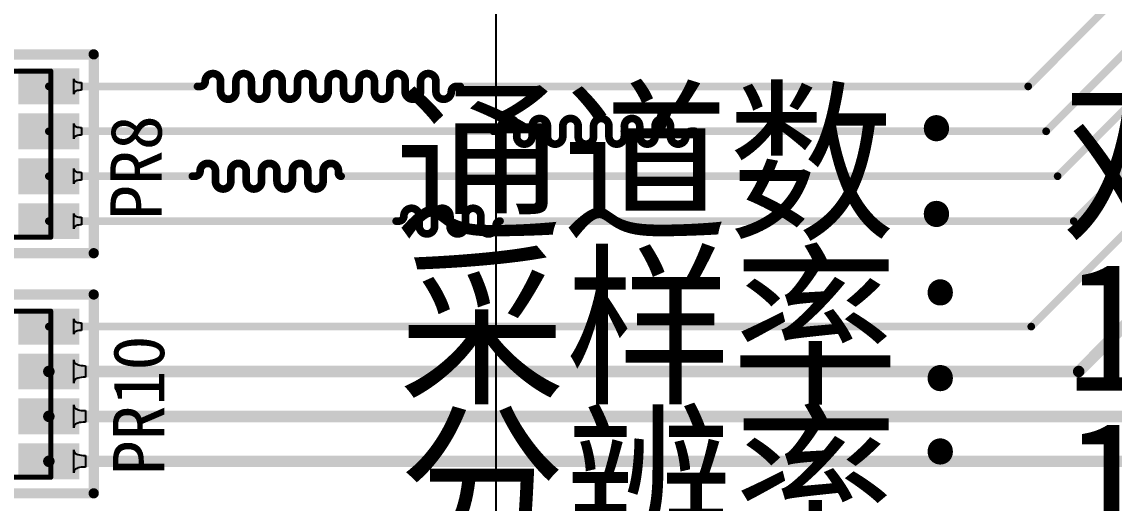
# Model space of a CAD drawing. Header units: millimetres. Extents: x 80 to 220, y 44 to 120.
# Drawn here: x 99.01 to 120.66, y 54.88 to 64.41 of the extents above; entities that cross this region are included whole.
import ezdxf

# ---------------------------------------------------------------- set-up
doc = ezdxf.new("R2010")
doc.units = ezdxf.units.MM
for name, color, linetype in [('BottomLayer', 5, 'Continuous'), ('Mechanical13', 56, 'Continuous'), ('TopLayer', 1, 'Continuous'), ('TopOverlay', 2, 'Continuous'), ('TopPaste', 8, 'Continuous'), ('TopSolder', 216, 'Continuous')]:
    doc.layers.add(name, color=color, linetype=linetype)

# ---------------------------------------------------------------- blocks, each defined once
blk = doc.blocks.new('PR4_0603_2')
at = {"layer": 'Mechanical13', "const_width": 0.1}
for points in [[(-1.638, -0.85), (-1.638, 0.85)], [(1.651, 0.85), (-1.638, 0.85)], [(1.651, -0.85), (1.651, 0.85)], [(1.651, -0.85), (-1.638, -0.85)]]:
    blk.add_lwpolyline(points, dxfattribs=at)
at = {"layer": 'Mechanical13', "const_width": 0.05}
for points in [[(-1.663, 0.85, 1), (-1.613, 0.85, 1)], [(-1.663, 0.85, 1), (-1.613, 0.85, 1)], [(1.626, 0.85, 1), (1.676, 0.85, 1)], [(1.626, 0.85, 1), (1.676, 0.85, 1)], [(-1.663, -0.85, 1), (-1.613, -0.85, 1)], [(-1.663, -0.85, 1), (-1.613, -0.85, 1)], [(1.626, -0.85, 1), (1.676, -0.85, 1)], [(1.626, -0.85, 1), (1.676, -0.85, 1)]]:
    blk.add_lwpolyline(points, format="xyb", close=True, dxfattribs=at)
at = {"layer": 'TopLayer'}
for points in [[(-1.079, 0.313), (-1.079, 1.313), (-1.587, 0.313), (-1.587, 1.313)], [(-0.191, 0.313), (-0.191, 1.313), (-0.699, 0.313), (-0.699, 1.313)], [(0.699, 0.313), (0.699, 1.313), (0.191, 0.313), (0.191, 1.313)], [(1.587, 0.313), (1.587, 1.313), (1.079, 0.313), (1.079, 1.313)], [(-1.079, -1.313), (-1.079, -0.313), (-1.587, -1.313), (-1.587, -0.313)], [(-0.191, -1.313), (-0.191, -0.313), (-0.699, -1.313), (-0.699, -0.313)], [(0.699, -1.313), (0.699, -0.313), (0.191, -1.313), (0.191, -0.313)], [(1.587, -1.313), (1.587, -0.313), (1.079, -1.313), (1.079, -0.313)]]:
    blk.add_solid(points, dxfattribs=at)
at = {"layer": 'TopOverlay', "const_width": 0.203}
for points in [[(-1.968, -1.702), (-1.968, 1.702)], [(1.968, 1.702), (-1.968, 1.702)], [(1.968, -1.702), (1.968, 1.702)], [(1.968, -1.702), (-1.968, -1.702)]]:
    blk.add_lwpolyline(points, dxfattribs=at)
at = {"layer": 'TopOverlay', "const_width": 0.102}
for points in [[(-2.019, 1.702, 1), (-1.918, 1.702, 1)], [(-2.019, 1.702, 1), (-1.918, 1.702, 1)], [(1.918, 1.702, 1), (2.019, 1.702, 1)], [(1.918, 1.702, 1), (2.019, 1.702, 1)], [(-2.019, -1.702, 1), (-1.918, -1.702, 1)], [(-2.019, -1.702, 1), (-1.918, -1.702, 1)], [(1.918, -1.702, 1), (2.019, -1.702, 1)], [(1.918, -1.702, 1), (2.019, -1.702, 1)]]:
    blk.add_lwpolyline(points, format="xyb", close=True, dxfattribs=at)
at = {"layer": 'TopPaste'}
for points in [[(-1.079, 0.313), (-1.079, 1.313), (-1.587, 0.313), (-1.587, 1.313)], [(-0.191, 0.313), (-0.191, 1.313), (-0.699, 0.313), (-0.699, 1.313)], [(0.699, 0.313), (0.699, 1.313), (0.191, 0.313), (0.191, 1.313)], [(1.587, 0.313), (1.587, 1.313), (1.079, 0.313), (1.079, 1.313)], [(-1.079, -1.313), (-1.079, -0.313), (-1.587, -1.313), (-1.587, -0.313)], [(-0.191, -1.313), (-0.191, -0.313), (-0.699, -1.313), (-0.699, -0.313)], [(0.699, -1.313), (0.699, -0.313), (0.191, -1.313), (0.191, -0.313)], [(1.587, -1.313), (1.587, -0.313), (1.079, -1.313), (1.079, -0.313)]]:
    blk.add_solid(points, dxfattribs=at)
at = {"layer": 'TopSolder'}
for points in [[(-0.978, 0.211), (-0.978, 1.414), (-1.689, 0.211), (-1.689, 1.414)], [(-0.089, 0.211), (-0.089, 1.414), (-0.8, 0.211), (-0.8, 1.414)], [(0.8, 0.211), (0.8, 1.414), (0.089, 0.211), (0.089, 1.414)], [(1.689, 0.211), (1.689, 1.414), (0.978, 0.211), (0.978, 1.414)], [(-0.978, -1.414), (-0.978, -0.211), (-1.689, -1.414), (-1.689, -0.211)], [(-0.089, -1.414), (-0.089, -0.211), (-0.8, -1.414), (-0.8, -0.211)], [(0.8, -1.414), (0.8, -0.211), (0.089, -1.414), (0.089, -0.211)], [(1.689, -1.414), (1.689, -0.211), (0.978, -1.414), (0.978, -0.211)]]:
    blk.add_solid(points, dxfattribs=at)
blk = doc.blocks.new('PR4_0603_4')
at = {"layer": 'Mechanical13', "const_width": 0.1}
for points in [[(-1.638, -0.85), (-1.638, 0.85)], [(1.651, 0.85), (-1.638, 0.85)], [(1.651, -0.85), (1.651, 0.85)], [(1.651, -0.85), (-1.638, -0.85)]]:
    blk.add_lwpolyline(points, dxfattribs=at)
at = {"layer": 'Mechanical13', "const_width": 0.05}
for points in [[(-1.663, 0.85, 1), (-1.613, 0.85, 1)], [(-1.663, 0.85, 1), (-1.613, 0.85, 1)], [(1.626, 0.85, 1), (1.676, 0.85, 1)], [(1.626, 0.85, 1), (1.676, 0.85, 1)], [(-1.663, -0.85, 1), (-1.613, -0.85, 1)], [(-1.663, -0.85, 1), (-1.613, -0.85, 1)], [(1.626, -0.85, 1), (1.676, -0.85, 1)], [(1.626, -0.85, 1), (1.676, -0.85, 1)]]:
    blk.add_lwpolyline(points, format="xyb", close=True, dxfattribs=at)
at = {"layer": 'TopLayer'}
for points in [[(-1.079, 0.313), (-1.079, 1.313), (-1.587, 0.313), (-1.587, 1.313)], [(-0.191, 0.313), (-0.191, 1.313), (-0.699, 0.313), (-0.699, 1.313)], [(0.699, 0.313), (0.699, 1.313), (0.191, 0.313), (0.191, 1.313)], [(1.587, 0.313), (1.587, 1.313), (1.079, 0.313), (1.079, 1.313)], [(-1.079, -1.313), (-1.079, -0.313), (-1.587, -1.313), (-1.587, -0.313)], [(-0.191, -1.313), (-0.191, -0.313), (-0.699, -1.313), (-0.699, -0.313)], [(0.699, -1.313), (0.699, -0.313), (0.191, -1.313), (0.191, -0.313)], [(1.587, -1.313), (1.587, -0.313), (1.079, -1.313), (1.079, -0.313)]]:
    blk.add_solid(points, dxfattribs=at)
at = {"layer": 'TopOverlay', "const_width": 0.203}
for points in [[(-1.968, -1.702), (-1.968, 1.702)], [(1.968, 1.702), (-1.968, 1.702)], [(1.968, -1.702), (1.968, 1.702)], [(1.968, -1.702), (-1.968, -1.702)]]:
    blk.add_lwpolyline(points, dxfattribs=at)
at = {"layer": 'TopOverlay', "const_width": 0.102}
for points in [[(-2.019, 1.702, 1), (-1.918, 1.702, 1)], [(-2.019, 1.702, 1), (-1.918, 1.702, 1)], [(1.918, 1.702, 1), (2.019, 1.702, 1)], [(1.918, 1.702, 1), (2.019, 1.702, 1)], [(-2.019, -1.702, 1), (-1.918, -1.702, 1)], [(-2.019, -1.702, 1), (-1.918, -1.702, 1)], [(1.918, -1.702, 1), (2.019, -1.702, 1)], [(1.918, -1.702, 1), (2.019, -1.702, 1)]]:
    blk.add_lwpolyline(points, format="xyb", close=True, dxfattribs=at)
at = {"layer": 'TopPaste'}
for points in [[(-1.079, 0.313), (-1.079, 1.313), (-1.587, 0.313), (-1.587, 1.313)], [(-0.191, 0.313), (-0.191, 1.313), (-0.699, 0.313), (-0.699, 1.313)], [(0.699, 0.313), (0.699, 1.313), (0.191, 0.313), (0.191, 1.313)], [(1.587, 0.313), (1.587, 1.313), (1.079, 0.313), (1.079, 1.313)], [(-1.079, -1.313), (-1.079, -0.313), (-1.587, -1.313), (-1.587, -0.313)], [(-0.191, -1.313), (-0.191, -0.313), (-0.699, -1.313), (-0.699, -0.313)], [(0.699, -1.313), (0.699, -0.313), (0.191, -1.313), (0.191, -0.313)], [(1.587, -1.313), (1.587, -0.313), (1.079, -1.313), (1.079, -0.313)]]:
    blk.add_solid(points, dxfattribs=at)
at = {"layer": 'TopSolder'}
for points in [[(-0.978, 0.211), (-0.978, 1.414), (-1.689, 0.211), (-1.689, 1.414)], [(-0.089, 0.211), (-0.089, 1.414), (-0.8, 0.211), (-0.8, 1.414)], [(0.8, 0.211), (0.8, 1.414), (0.089, 0.211), (0.089, 1.414)], [(1.689, 0.211), (1.689, 1.414), (0.978, 0.211), (0.978, 1.414)], [(-0.978, -1.414), (-0.978, -0.211), (-1.689, -1.414), (-1.689, -0.211)], [(-0.089, -1.414), (-0.089, -0.211), (-0.8, -1.414), (-0.8, -0.211)], [(0.8, -1.414), (0.8, -0.211), (0.089, -1.414), (0.089, -0.211)], [(1.689, -1.414), (1.689, -0.211), (0.978, -1.414), (0.978, -0.211)]]:
    blk.add_solid(points, dxfattribs=at)

msp = doc.modelspace()

# ---------------------------------------------------------------- linework, layer by layer
at = {"layer": 'BottomLayer'}
msp.add_line((108.41, 53.474), (108.41, 101.581), dxfattribs=at)
at = {"layer": 'TopLayer'}
for p, q in [((100.039, 62.976), (100.039, 63.28)), ((100.039, 63.28), (100.04, 63.266)), ((100.04, 63.266), (100.045, 63.253)), ((100.045, 63.253), (100.053, 63.241)), ((100.053, 63.241), (100.064, 63.232)), ((100.064, 63.232), (100.078, 63.223)), ((100.078, 63.223), (100.095, 63.216)), ((100.095, 63.216), (100.115, 63.211)), ((100.115, 63.211), (100.138, 63.207)), ((100.045, 63.003), (100.04, 62.99)), ((100.053, 63.014), (100.045, 63.003)), ((100.064, 63.024), (100.053, 63.014)), ((100.078, 63.033), (100.064, 63.024)), ((100.095, 63.04), (100.078, 63.033)), ((100.115, 63.045), (100.095, 63.04)), ((100.138, 63.049), (100.115, 63.045)), ((100.138, 63.207), (100.165, 63.205)), ((100.165, 63.051), (100.138, 63.049)), ((100.165, 63.205), (100.194, 63.204)), ((100.194, 63.052), (100.165, 63.051)), ((100.194, 63.204), (100.194, 63.052)), ((100.04, 62.99), (100.039, 62.976)), ((100.039, 62.087), (100.039, 62.391)), ((100.039, 62.391), (100.04, 62.377)), ((100.04, 62.377), (100.045, 62.364)), ((100.045, 62.364), (100.053, 62.352)), ((100.053, 62.352), (100.064, 62.343)), ((100.064, 62.135), (100.053, 62.125)), ((100.064, 62.343), (100.078, 62.334)), ((100.078, 62.144), (100.064, 62.135)), ((100.078, 62.334), (100.095, 62.327)), ((100.095, 62.151), (100.078, 62.144)), ((100.095, 62.327), (100.115, 62.322)), ((100.115, 62.156), (100.095, 62.151)), ((100.115, 62.322), (100.138, 62.318)), ((100.138, 62.16), (100.115, 62.156)), ((100.138, 62.318), (100.165, 62.316)), ((100.165, 62.162), (100.138, 62.16)), ((100.165, 62.316), (100.194, 62.315)), ((100.194, 62.163), (100.165, 62.162)), ((100.194, 62.315), (100.194, 62.163)), ((100.04, 62.101), (100.039, 62.087)), ((100.045, 62.114), (100.04, 62.101)), ((100.053, 62.125), (100.045, 62.114)), ((100.039, 61.198), (100.039, 61.502)), ((100.039, 61.502), (100.04, 61.488)), ((100.04, 61.488), (100.045, 61.475)), ((100.045, 61.475), (100.053, 61.463)), ((100.053, 61.463), (100.064, 61.454)), ((100.064, 61.454), (100.078, 61.445)), ((100.078, 61.445), (100.095, 61.438)), ((100.095, 61.262), (100.078, 61.255)), ((100.095, 61.438), (100.115, 61.433)), ((100.115, 61.267), (100.095, 61.262)), ((100.115, 61.433), (100.138, 61.429)), ((100.138, 61.271), (100.115, 61.267)), ((100.138, 61.429), (100.165, 61.427)), ((100.165, 61.273), (100.138, 61.271)), ((100.165, 61.427), (100.194, 61.426)), ((100.194, 61.274), (100.165, 61.273)), ((100.194, 61.426), (100.194, 61.274)), ((100.04, 61.212), (100.039, 61.198)), ((100.045, 61.225), (100.04, 61.212)), ((100.053, 61.236), (100.045, 61.225)), ((100.064, 61.246), (100.053, 61.236)), ((100.078, 61.255), (100.064, 61.246)), ((100.039, 60.309), (100.039, 60.613)), ((100.039, 60.613), (100.04, 60.599)), ((100.04, 60.599), (100.045, 60.586)), ((100.045, 60.586), (100.053, 60.574)), ((100.053, 60.574), (100.064, 60.565)), ((100.064, 60.565), (100.078, 60.556)), ((100.078, 60.556), (100.095, 60.549)), ((100.095, 60.549), (100.115, 60.544)), ((100.115, 60.544), (100.138, 60.54)), ((100.138, 60.54), (100.165, 60.538)), ((100.165, 60.538), (100.194, 60.537)), ((100.194, 60.537), (100.194, 60.385)), ((100.04, 60.323), (100.039, 60.309)), ((100.045, 60.336), (100.04, 60.323)), ((100.053, 60.347), (100.045, 60.336)), ((100.064, 60.357), (100.053, 60.347)), ((100.078, 60.366), (100.064, 60.357)), ((100.095, 60.373), (100.078, 60.366)), ((100.115, 60.378), (100.095, 60.373)), ((100.138, 60.382), (100.115, 60.378)), ((100.165, 60.384), (100.138, 60.382)), ((100.194, 60.385), (100.165, 60.384)), ((100.039, 58.22), (100.039, 58.525)), ((100.039, 58.525), (100.04, 58.51)), ((100.04, 58.51), (100.045, 58.497)), ((100.045, 58.497), (100.053, 58.486)), ((100.053, 58.486), (100.064, 58.476)), ((100.064, 58.476), (100.078, 58.468)), ((100.078, 58.468), (100.095, 58.461)), ((100.095, 58.461), (100.115, 58.456)), ((100.115, 58.456), (100.138, 58.452)), ((100.138, 58.452), (100.165, 58.449)), ((100.165, 58.449), (100.194, 58.449)), ((100.194, 58.449), (100.194, 58.296)), ((100.04, 58.235), (100.039, 58.22)), ((100.045, 58.248), (100.04, 58.235)), ((100.053, 58.259), (100.045, 58.248)), ((100.064, 58.269), (100.053, 58.259)), ((100.078, 58.277), (100.064, 58.269)), ((100.095, 58.284), (100.078, 58.277)), ((100.115, 58.289), (100.095, 58.284)), ((100.138, 58.293), (100.115, 58.289)), ((100.165, 58.296), (100.138, 58.293)), ((100.194, 58.296), (100.165, 58.296)), ((100.039, 57.255), (100.039, 57.712)), ((100.039, 57.712), (100.041, 57.69)), ((100.041, 57.69), (100.048, 57.671)), ((100.048, 57.671), (100.06, 57.654)), ((100.06, 57.654), (100.076, 57.639)), ((100.076, 57.639), (100.097, 57.626)), ((100.097, 57.626), (100.122, 57.616)), ((100.122, 57.616), (100.152, 57.608)), ((100.152, 57.608), (100.187, 57.602)), ((100.187, 57.602), (100.227, 57.599)), ((100.227, 57.599), (100.271, 57.598)), ((100.271, 57.598), (100.271, 57.369)), ((100.187, 57.365), (100.152, 57.359)), ((100.227, 57.368), (100.187, 57.365)), ((100.271, 57.369), (100.227, 57.368)), ((100.041, 57.277), (100.039, 57.255)), ((100.048, 57.296), (100.041, 57.277)), ((100.06, 57.313), (100.048, 57.296)), ((100.076, 57.328), (100.06, 57.313)), ((100.097, 57.341), (100.076, 57.328)), ((100.122, 57.351), (100.097, 57.341)), ((100.152, 57.359), (100.122, 57.351)), ((100.039, 56.366), (100.039, 56.823)), ((100.039, 56.823), (100.041, 56.801)), ((100.041, 56.801), (100.048, 56.782)), ((100.048, 56.782), (100.06, 56.765)), ((100.06, 56.765), (100.076, 56.75)), ((100.076, 56.75), (100.097, 56.737)), ((100.097, 56.737), (100.122, 56.727)), ((100.122, 56.727), (100.152, 56.719)), ((100.152, 56.719), (100.187, 56.713)), ((100.187, 56.713), (100.227, 56.71)), ((100.227, 56.71), (100.271, 56.709)), ((100.271, 56.709), (100.271, 56.48)), ((100.041, 56.388), (100.039, 56.366)), ((100.048, 56.407), (100.041, 56.388)), ((100.06, 56.424), (100.048, 56.407)), ((100.076, 56.439), (100.06, 56.424)), ((100.097, 56.452), (100.076, 56.439)), ((100.122, 56.462), (100.097, 56.452)), ((100.152, 56.47), (100.122, 56.462)), ((100.187, 56.476), (100.152, 56.47)), ((100.227, 56.479), (100.187, 56.476)), ((100.271, 56.48), (100.227, 56.479)), ((100.039, 55.477), (100.039, 55.934)), ((100.039, 55.934), (100.041, 55.912)), ((100.041, 55.912), (100.048, 55.893)), ((100.048, 55.893), (100.06, 55.876)), ((100.06, 55.876), (100.076, 55.861)), ((100.076, 55.861), (100.097, 55.848)), ((100.097, 55.848), (100.122, 55.838)), ((100.122, 55.838), (100.152, 55.83)), ((100.152, 55.83), (100.187, 55.824)), ((100.187, 55.824), (100.227, 55.821)), ((100.227, 55.821), (100.271, 55.82)), ((100.271, 55.82), (100.271, 55.591)), ((100.041, 55.499), (100.039, 55.477)), ((100.048, 55.518), (100.041, 55.499)), ((100.06, 55.535), (100.048, 55.518)), ((100.076, 55.55), (100.06, 55.535)), ((100.097, 55.563), (100.076, 55.55)), ((100.122, 55.573), (100.097, 55.563)), ((100.152, 55.581), (100.122, 55.573)), ((100.187, 55.587), (100.152, 55.581)), ((100.227, 55.59), (100.187, 55.587)), ((100.271, 55.591), (100.227, 55.59))]:
    msp.add_line(p, q, dxfattribs=at)
for points, const_width in [([(118.953, 63.128), (121.444, 65.619)], 0.152), ([(119.309, 62.239), (121.944, 64.874)], 0.152), ([(119.537, 61.35), (122.444, 64.256)], 0.152), ([(119.855, 60.461), (122.944, 63.55)], 0.152), ([(102.949, 63.128), (102.949, 63.23)], 0.152), ([(103.253, 63.128), (103.253, 63.23)], 0.152), ([(103.558, 63.128), (103.558, 63.23)], 0.152), ([(103.863, 63.128), (103.863, 63.23)], 0.152), ([(104.168, 63.128), (104.168, 63.23)], 0.152), ([(104.473, 63.128), (104.473, 63.23)], 0.152), ([(104.777, 63.128), (104.777, 63.23)], 0.152), ([(105.082, 63.128), (105.082, 63.23)], 0.152), ([(105.387, 63.128), (105.387, 63.23)], 0.152), ([(105.692, 63.128), (105.692, 63.23)], 0.152), ([(105.997, 63.128), (105.997, 63.23)], 0.152), ([(106.301, 63.128), (106.301, 63.23)], 0.152), ([(106.606, 63.128), (106.606, 63.23)], 0.152), ([(106.911, 63.128), (106.911, 63.23)], 0.152), ([(107.216, 63.128), (107.216, 63.23)], 0.152), ([(99.545, 63.128), (102.491, 63.128)], 0.152), ([(102.491, 63.128), (102.542, 63.128)], 0.152), ([(102.949, 63.026), (102.949, 63.128)], 0.152), ([(103.253, 63.026), (103.253, 63.128)], 0.152), ([(103.558, 63.026), (103.558, 63.128)], 0.152), ([(103.863, 63.026), (103.863, 63.128)], 0.152), ([(104.168, 63.026), (104.168, 63.128)], 0.152), ([(104.473, 63.026), (104.473, 63.128)], 0.152), ([(104.777, 63.026), (104.777, 63.128)], 0.152), ([(105.082, 63.026), (105.082, 63.128)], 0.152), ([(105.387, 63.026), (105.387, 63.128)], 0.152), ([(105.692, 63.026), (105.692, 63.128)], 0.152), ([(105.997, 63.026), (105.997, 63.128)], 0.152), ([(106.301, 63.026), (106.301, 63.128)], 0.152), ([(106.606, 63.026), (106.606, 63.128)], 0.152), ([(106.911, 63.026), (106.911, 63.128)], 0.152), ([(107.216, 63.026), (107.216, 63.128)], 0.152), ([(107.622, 63.128), (107.698, 63.128)], 0.152), ([(107.698, 63.128), (118.953, 63.128)], 0.152), ([(119.014, 58.372), (123.444, 62.802)], 0.152), ([(108.816, 62.239), (108.816, 62.341)], 0.152), ([(109.121, 62.239), (109.121, 62.341)], 0.152), ([(109.426, 62.239), (109.426, 62.341)], 0.152), ([(109.73, 62.239), (109.73, 62.341)], 0.152), ([(110.035, 62.239), (110.035, 62.341)], 0.152), ([(110.34, 62.239), (110.34, 62.341)], 0.152), ([(110.645, 62.239), (110.645, 62.341)], 0.152), ([(110.95, 62.239), (110.95, 62.341)], 0.152), ([(111.254, 62.239), (111.254, 62.341)], 0.152), ([(111.559, 62.239), (111.559, 62.341)], 0.152), ([(111.864, 62.239), (111.864, 62.341)], 0.152), ([(99.545, 62.239), (108.359, 62.239)], 0.152), ([(108.359, 62.239), (108.41, 62.239)], 0.152), ([(108.816, 62.137), (108.816, 62.239)], 0.152), ([(109.121, 62.137), (109.121, 62.239)], 0.152), ([(109.426, 62.137), (109.426, 62.239)], 0.152), ([(109.73, 62.137), (109.73, 62.239)], 0.152), ([(110.035, 62.137), (110.035, 62.239)], 0.152), ([(110.34, 62.137), (110.34, 62.239)], 0.152), ([(110.645, 62.137), (110.645, 62.239)], 0.152), ([(110.95, 62.137), (110.95, 62.239)], 0.152), ([(111.254, 62.137), (111.254, 62.239)], 0.152), ([(111.559, 62.137), (111.559, 62.239)], 0.152), ([(111.864, 62.137), (111.864, 62.239)], 0.152), ([(112.27, 62.239), (112.347, 62.239)], 0.152), ([(112.347, 62.239), (119.309, 62.239)], 0.152), ([(102.847, 61.35), (102.847, 61.452)], 0.152), ([(103.152, 61.35), (103.152, 61.452)], 0.152), ([(103.457, 61.35), (103.457, 61.452)], 0.152), ([(103.761, 61.35), (103.761, 61.452)], 0.152), ([(104.066, 61.35), (104.066, 61.452)], 0.152), ([(104.371, 61.35), (104.371, 61.452)], 0.152), ([(104.676, 61.35), (104.676, 61.452)], 0.152), ([(104.981, 61.35), (104.981, 61.452)], 0.152), ([(105.285, 61.401), (105.285, 61.452)], 0.152), ([(99.545, 61.35), (102.39, 61.35)], 0.152), ([(102.39, 61.35), (102.441, 61.35)], 0.152), ([(102.847, 61.248), (102.847, 61.35)], 0.152), ([(103.152, 61.248), (103.152, 61.35)], 0.152), ([(103.457, 61.248), (103.457, 61.35)], 0.152), ([(103.761, 61.248), (103.761, 61.35)], 0.152), ([(104.066, 61.248), (104.066, 61.35)], 0.152), ([(104.371, 61.248), (104.371, 61.35)], 0.152), ([(104.676, 61.248), (104.676, 61.35)], 0.152), ([(104.981, 61.248), (104.981, 61.35)], 0.152), ([(105.336, 61.35), (119.537, 61.35)], 0.152), ([(119.954, 57.483), (123.55, 61.079)], 0.229), ([(106.886, 60.461), (106.886, 60.563)], 0.152), ([(107.19, 60.461), (107.19, 60.563)], 0.152), ([(107.495, 60.461), (107.495, 60.563)], 0.152), ([(107.8, 60.461), (107.8, 60.563)], 0.152), ([(108.105, 60.461), (108.105, 60.563)], 0.152), ([(99.545, 60.461), (106.428, 60.461)], 0.152), ([(106.428, 60.461), (106.479, 60.461)], 0.152), ([(106.886, 60.359), (106.886, 60.461)], 0.152), ([(107.19, 60.359), (107.19, 60.461)], 0.152), ([(107.495, 60.359), (107.495, 60.461)], 0.152), ([(107.8, 60.359), (107.8, 60.461)], 0.152), ([(108.105, 60.359), (108.105, 60.461)], 0.152), ([(108.41, 60.359), (108.41, 60.385)], 0.152), ([(108.486, 60.461), (119.855, 60.461)], 0.152), ([(99.545, 58.372), (119.014, 58.372)], 0.152), ([(99.545, 57.483), (119.954, 57.483)], 0.229), ([(99.545, 56.594), (121.122, 56.594)], 0.229), ([(99.545, 55.705), (122.468, 55.705)], 0.229)]:
    msp.add_lwpolyline(points, dxfattribs=dict(at, const_width=const_width))
at = {"layer": 'TopLayer', "const_width": 0.152}
for points in [[(102.644, 63.23, -0.414214), (102.796, 63.382)], [(102.796, 63.382, -0.414214), (102.949, 63.23)], [(103.253, 63.23, -0.414214), (103.406, 63.382)], [(103.406, 63.382, -0.414214), (103.558, 63.23)], [(103.863, 63.23, -0.414214), (104.015, 63.382)], [(104.015, 63.382, -0.414214), (104.168, 63.23)], [(104.473, 63.23, -0.414214), (104.625, 63.382)], [(104.625, 63.382, -0.414214), (104.777, 63.23)], [(105.082, 63.23, -0.414214), (105.235, 63.382)], [(105.235, 63.382, -0.414214), (105.387, 63.23)], [(105.692, 63.23, -0.414214), (105.844, 63.382)], [(105.844, 63.382, -0.414214), (105.997, 63.23)], [(106.301, 63.23, -0.414214), (106.454, 63.382)], [(106.454, 63.382, -0.414214), (106.606, 63.23)], [(106.911, 63.23, -0.414214), (107.063, 63.382)], [(107.063, 63.382, -0.414214), (107.216, 63.23)], [(102.644, 63.23, -0.414214), (102.542, 63.128)], [(103.101, 62.874, -0.414214), (102.949, 63.026)], [(103.253, 63.026, -0.414214), (103.101, 62.874)], [(103.711, 62.874, -0.414214), (103.558, 63.026)], [(103.863, 63.026, -0.414214), (103.711, 62.874)], [(104.32, 62.874, -0.414214), (104.168, 63.026)], [(104.473, 63.026, -0.414214), (104.32, 62.874)], [(104.93, 62.874, -0.414214), (104.777, 63.026)], [(105.082, 63.026, -0.414214), (104.93, 62.874)], [(105.539, 62.874, -0.414214), (105.387, 63.026)], [(105.692, 63.026, -0.414214), (105.539, 62.874)], [(106.149, 62.874, -0.414214), (105.997, 63.026)], [(106.301, 63.026, -0.414214), (106.149, 62.874)], [(106.759, 62.874, -0.414214), (106.606, 63.026)], [(106.911, 63.026, -0.414214), (106.759, 62.874)], [(107.368, 62.874, -0.414214), (107.216, 63.026)], [(107.521, 63.026, -0.414214), (107.368, 62.874)], [(107.521, 63.026, -0.414214), (107.622, 63.128)], [(108.511, 62.341, -0.414214), (108.664, 62.493)], [(108.664, 62.493, -0.414214), (108.816, 62.341)], [(109.121, 62.341, -0.414214), (109.273, 62.493)], [(109.273, 62.493, -0.414214), (109.426, 62.341)], [(109.73, 62.341, -0.414214), (109.883, 62.493)], [(109.883, 62.493, -0.414214), (110.035, 62.341)], [(110.34, 62.341, -0.414214), (110.492, 62.493)], [(110.492, 62.493, -0.414214), (110.645, 62.341)], [(110.95, 62.341, -0.414214), (111.102, 62.493)], [(111.102, 62.493, -0.414214), (111.254, 62.341)], [(111.559, 62.341, -0.414214), (111.712, 62.493)], [(111.712, 62.493, -0.414214), (111.864, 62.341)], [(108.511, 62.341, -0.414214), (108.41, 62.239)], [(108.968, 61.985, -0.414214), (108.816, 62.137)], [(109.121, 62.137, -0.414214), (108.968, 61.985)], [(109.578, 61.985, -0.414214), (109.426, 62.137)], [(109.73, 62.137, -0.414214), (109.578, 61.985)], [(110.188, 61.985, -0.414214), (110.035, 62.137)], [(110.34, 62.137, -0.414214), (110.188, 61.985)], [(110.797, 61.985, -0.414214), (110.645, 62.137)], [(110.95, 62.137, -0.414214), (110.797, 61.985)], [(111.407, 61.985, -0.414214), (111.254, 62.137)], [(111.559, 62.137, -0.414214), (111.407, 61.985)], [(112.016, 61.985, -0.414214), (111.864, 62.137)], [(112.169, 62.137, -0.414214), (112.016, 61.985)], [(112.169, 62.137, -0.414214), (112.27, 62.239)], [(102.542, 61.452, -0.414214), (102.441, 61.35)], [(102.542, 61.452, -0.414214), (102.695, 61.604)], [(102.695, 61.604, -0.414214), (102.847, 61.452)], [(103.152, 61.452, -0.414214), (103.304, 61.604)], [(103.304, 61.604, -0.414214), (103.457, 61.452)], [(103.761, 61.452, -0.414214), (103.914, 61.604)], [(103.914, 61.604, -0.414214), (104.066, 61.452)], [(104.371, 61.452, -0.414214), (104.523, 61.604)], [(104.523, 61.604, -0.414214), (104.676, 61.452)], [(104.981, 61.452, -0.414214), (105.133, 61.604)], [(105.133, 61.604, -0.414214), (105.285, 61.452)], [(102.999, 61.096, -0.414214), (102.847, 61.248)], [(103.152, 61.248, -0.414214), (102.999, 61.096)], [(103.609, 61.096, -0.414214), (103.457, 61.248)], [(103.761, 61.248, -0.414214), (103.609, 61.096)], [(104.219, 61.096, -0.414214), (104.066, 61.248)], [(104.371, 61.248, -0.414214), (104.219, 61.096)], [(104.828, 61.096, -0.414214), (104.676, 61.248)], [(104.981, 61.248, -0.414214), (104.828, 61.096)], [(105.336, 61.35, -0.414214), (105.285, 61.401)], [(106.581, 60.563, -0.414214), (106.479, 60.461)], [(106.581, 60.563, -0.414214), (106.733, 60.715)], [(106.733, 60.715, -0.414214), (106.886, 60.563)], [(107.19, 60.563, -0.414214), (107.343, 60.715)], [(107.343, 60.715, -0.414214), (107.495, 60.563)], [(107.8, 60.563, -0.414214), (107.952, 60.715)], [(107.952, 60.715, -0.414214), (108.105, 60.563)], [(107.038, 60.207, -0.414214), (106.886, 60.359)], [(107.19, 60.359, -0.414214), (107.038, 60.207)], [(107.648, 60.207, -0.414214), (107.495, 60.359)], [(107.8, 60.359, -0.414214), (107.648, 60.207)], [(108.257, 60.207, -0.414214), (108.105, 60.359)], [(108.41, 60.359, -0.414214), (108.257, 60.207)], [(108.41, 60.385, -0.414214), (108.486, 60.461)]]:
    msp.add_lwpolyline(points, format="xyb", dxfattribs=at)
at = {"layer": 'TopLayer'}
for points, const_width in [([(102.758, 63.382, 1), (102.834, 63.382, 1)], 0.0762), ([(102.758, 63.382, 1), (102.834, 63.382, 1)], 0.0762), ([(103.368, 63.382, 1), (103.444, 63.382, 1)], 0.0762), ([(103.368, 63.382, 1), (103.444, 63.382, 1)], 0.0762), ([(103.977, 63.382, 1), (104.053, 63.382, 1)], 0.0762), ([(103.977, 63.382, 1), (104.053, 63.382, 1)], 0.0762), ([(104.587, 63.382, 1), (104.663, 63.382, 1)], 0.0762), ([(104.587, 63.382, 1), (104.663, 63.382, 1)], 0.0762), ([(105.196, 63.382, 1), (105.273, 63.382, 1)], 0.0762), ([(105.196, 63.382, 1), (105.273, 63.382, 1)], 0.0762), ([(105.806, 63.382, 1), (105.882, 63.382, 1)], 0.0762), ([(105.806, 63.382, 1), (105.882, 63.382, 1)], 0.0762), ([(106.416, 63.382, 1), (106.492, 63.382, 1)], 0.0762), ([(106.416, 63.382, 1), (106.492, 63.382, 1)], 0.0762), ([(107.025, 63.382, 1), (107.101, 63.382, 1)], 0.0762), ([(107.025, 63.382, 1), (107.101, 63.382, 1)], 0.0762), ([(102.606, 63.23, 1), (102.682, 63.23, 1)], 0.0762), ([(102.606, 63.23, 1), (102.682, 63.23, 1)], 0.0762), ([(102.91, 63.23, 1), (102.987, 63.23, 1)], 0.0762), ([(102.91, 63.23, 1), (102.987, 63.23, 1)], 0.0762), ([(103.215, 63.23, 1), (103.291, 63.23, 1)], 0.0762), ([(103.215, 63.23, 1), (103.291, 63.23, 1)], 0.0762), ([(103.52, 63.23, 1), (103.596, 63.23, 1)], 0.0762), ([(103.52, 63.23, 1), (103.596, 63.23, 1)], 0.0762), ([(103.825, 63.23, 1), (103.901, 63.23, 1)], 0.0762), ([(103.825, 63.23, 1), (103.901, 63.23, 1)], 0.0762), ([(104.13, 63.23, 1), (104.206, 63.23, 1)], 0.0762), ([(104.13, 63.23, 1), (104.206, 63.23, 1)], 0.0762), ([(104.434, 63.23, 1), (104.511, 63.23, 1)], 0.0762), ([(104.434, 63.23, 1), (104.511, 63.23, 1)], 0.0762), ([(104.739, 63.23, 1), (104.815, 63.23, 1)], 0.0762), ([(104.739, 63.23, 1), (104.815, 63.23, 1)], 0.0762), ([(105.044, 63.23, 1), (105.12, 63.23, 1)], 0.0762), ([(105.044, 63.23, 1), (105.12, 63.23, 1)], 0.0762), ([(105.349, 63.23, 1), (105.425, 63.23, 1)], 0.0762), ([(105.349, 63.23, 1), (105.425, 63.23, 1)], 0.0762), ([(105.654, 63.23, 1), (105.73, 63.23, 1)], 0.0762), ([(105.654, 63.23, 1), (105.73, 63.23, 1)], 0.0762), ([(105.958, 63.23, 1), (106.035, 63.23, 1)], 0.0762), ([(105.958, 63.23, 1), (106.035, 63.23, 1)], 0.0762), ([(106.263, 63.23, 1), (106.339, 63.23, 1)], 0.0762), ([(106.263, 63.23, 1), (106.339, 63.23, 1)], 0.0762), ([(106.568, 63.23, 1), (106.644, 63.23, 1)], 0.0762), ([(106.568, 63.23, 1), (106.644, 63.23, 1)], 0.0762), ([(106.873, 63.23, 1), (106.949, 63.23, 1)], 0.0762), ([(106.873, 63.23, 1), (106.949, 63.23, 1)], 0.0762), ([(107.178, 63.23, 1), (107.254, 63.23, 1)], 0.0762), ([(107.178, 63.23, 1), (107.254, 63.23, 1)], 0.0762), ([(99.507, 63.128, 1), (99.583, 63.128, 1)], 0.0762), ([(102.453, 63.128, 1), (102.529, 63.128, 1)], 0.0762), ([(102.453, 63.128, 1), (102.529, 63.128, 1)], 0.0762), ([(102.504, 63.128, 1), (102.58, 63.128, 1)], 0.0762), ([(102.504, 63.128, 1), (102.58, 63.128, 1)], 0.0762), ([(102.91, 63.128, 1), (102.987, 63.128, 1)], 0.0762), ([(102.91, 63.128, 1), (102.987, 63.128, 1)], 0.0762), ([(102.91, 63.026, 1), (102.987, 63.026, 1)], 0.0762), ([(102.91, 63.026, 1), (102.987, 63.026, 1)], 0.0762), ([(103.215, 63.128, 1), (103.291, 63.128, 1)], 0.0762), ([(103.215, 63.128, 1), (103.291, 63.128, 1)], 0.0762), ([(103.215, 63.026, 1), (103.291, 63.026, 1)], 0.0762), ([(103.215, 63.026, 1), (103.291, 63.026, 1)], 0.0762), ([(103.52, 63.128, 1), (103.596, 63.128, 1)], 0.0762), ([(103.52, 63.128, 1), (103.596, 63.128, 1)], 0.0762), ([(103.52, 63.026, 1), (103.596, 63.026, 1)], 0.0762), ([(103.52, 63.026, 1), (103.596, 63.026, 1)], 0.0762), ([(103.825, 63.128, 1), (103.901, 63.128, 1)], 0.0762), ([(103.825, 63.128, 1), (103.901, 63.128, 1)], 0.0762), ([(103.825, 63.026, 1), (103.901, 63.026, 1)], 0.0762), ([(103.825, 63.026, 1), (103.901, 63.026, 1)], 0.0762), ([(104.13, 63.128, 1), (104.206, 63.128, 1)], 0.0762), ([(104.13, 63.128, 1), (104.206, 63.128, 1)], 0.0762), ([(104.13, 63.026, 1), (104.206, 63.026, 1)], 0.0762), ([(104.13, 63.026, 1), (104.206, 63.026, 1)], 0.0762), ([(104.434, 63.128, 1), (104.511, 63.128, 1)], 0.0762), ([(104.434, 63.128, 1), (104.511, 63.128, 1)], 0.0762), ([(104.434, 63.026, 1), (104.511, 63.026, 1)], 0.0762), ([(104.434, 63.026, 1), (104.511, 63.026, 1)], 0.0762), ([(104.739, 63.128, 1), (104.815, 63.128, 1)], 0.0762), ([(104.739, 63.128, 1), (104.815, 63.128, 1)], 0.0762), ([(104.739, 63.026, 1), (104.815, 63.026, 1)], 0.0762), ([(104.739, 63.026, 1), (104.815, 63.026, 1)], 0.0762), ([(105.044, 63.128, 1), (105.12, 63.128, 1)], 0.0762), ([(105.044, 63.128, 1), (105.12, 63.128, 1)], 0.0762), ([(105.044, 63.026, 1), (105.12, 63.026, 1)], 0.0762), ([(105.044, 63.026, 1), (105.12, 63.026, 1)], 0.0762), ([(105.349, 63.128, 1), (105.425, 63.128, 1)], 0.0762), ([(105.349, 63.128, 1), (105.425, 63.128, 1)], 0.0762), ([(105.349, 63.026, 1), (105.425, 63.026, 1)], 0.0762), ([(105.349, 63.026, 1), (105.425, 63.026, 1)], 0.0762), ([(105.654, 63.128, 1), (105.73, 63.128, 1)], 0.0762), ([(105.654, 63.128, 1), (105.73, 63.128, 1)], 0.0762), ([(105.654, 63.026, 1), (105.73, 63.026, 1)], 0.0762), ([(105.654, 63.026, 1), (105.73, 63.026, 1)], 0.0762), ([(105.958, 63.128, 1), (106.035, 63.128, 1)], 0.0762), ([(105.958, 63.128, 1), (106.035, 63.128, 1)], 0.0762), ([(105.958, 63.026, 1), (106.035, 63.026, 1)], 0.0762), ([(105.958, 63.026, 1), (106.035, 63.026, 1)], 0.0762), ([(106.263, 63.128, 1), (106.339, 63.128, 1)], 0.0762), ([(106.263, 63.128, 1), (106.339, 63.128, 1)], 0.0762), ([(106.263, 63.026, 1), (106.339, 63.026, 1)], 0.0762), ([(106.263, 63.026, 1), (106.339, 63.026, 1)], 0.0762), ([(106.568, 63.128, 1), (106.644, 63.128, 1)], 0.0762), ([(106.568, 63.128, 1), (106.644, 63.128, 1)], 0.0762), ([(106.568, 63.026, 1), (106.644, 63.026, 1)], 0.0762), ([(106.568, 63.026, 1), (106.644, 63.026, 1)], 0.0762), ([(106.873, 63.128, 1), (106.949, 63.128, 1)], 0.0762), ([(106.873, 63.128, 1), (106.949, 63.128, 1)], 0.0762), ([(106.873, 63.026, 1), (106.949, 63.026, 1)], 0.0762), ([(106.873, 63.026, 1), (106.949, 63.026, 1)], 0.0762), ([(107.178, 63.128, 1), (107.254, 63.128, 1)], 0.0762), ([(107.178, 63.128, 1), (107.254, 63.128, 1)], 0.0762), ([(107.178, 63.026, 1), (107.254, 63.026, 1)], 0.0762), ([(107.178, 63.026, 1), (107.254, 63.026, 1)], 0.0762), ([(107.482, 63.026, 1), (107.559, 63.026, 1)], 0.0762), ([(107.482, 63.026, 1), (107.559, 63.026, 1)], 0.0762), ([(107.584, 63.128, 1), (107.66, 63.128, 1)], 0.0762), ([(107.584, 63.128, 1), (107.66, 63.128, 1)], 0.0762), ([(107.66, 63.128, 1), (107.736, 63.128, 1)], 0.0762), ([(107.66, 63.128, 1), (107.736, 63.128, 1)], 0.0762), ([(118.915, 63.128, 1), (118.991, 63.128, 1)], 0.0762), ([(118.915, 63.128, 1), (118.991, 63.128, 1)], 0.0762), ([(103.063, 62.874, 1), (103.139, 62.874, 1)], 0.0762), ([(103.063, 62.874, 1), (103.139, 62.874, 1)], 0.0762), ([(103.672, 62.874, 1), (103.749, 62.874, 1)], 0.0762), ([(103.672, 62.874, 1), (103.749, 62.874, 1)], 0.0762), ([(104.282, 62.874, 1), (104.358, 62.874, 1)], 0.0762), ([(104.282, 62.874, 1), (104.358, 62.874, 1)], 0.0762), ([(104.892, 62.874, 1), (104.968, 62.874, 1)], 0.0762), ([(104.892, 62.874, 1), (104.968, 62.874, 1)], 0.0762), ([(105.501, 62.874, 1), (105.577, 62.874, 1)], 0.0762), ([(105.501, 62.874, 1), (105.577, 62.874, 1)], 0.0762), ([(106.111, 62.874, 1), (106.187, 62.874, 1)], 0.0762), ([(106.111, 62.874, 1), (106.187, 62.874, 1)], 0.0762), ([(106.72, 62.874, 1), (106.797, 62.874, 1)], 0.0762), ([(106.72, 62.874, 1), (106.797, 62.874, 1)], 0.0762), ([(107.33, 62.874, 1), (107.406, 62.874, 1)], 0.0762), ([(107.33, 62.874, 1), (107.406, 62.874, 1)], 0.0762), ([(108.625, 62.493, 1), (108.702, 62.493, 1)], 0.0762), ([(108.625, 62.493, 1), (108.702, 62.493, 1)], 0.0762), ([(109.235, 62.493, 1), (109.311, 62.493, 1)], 0.0762), ([(109.235, 62.493, 1), (109.311, 62.493, 1)], 0.0762), ([(109.845, 62.493, 1), (109.921, 62.493, 1)], 0.0762), ([(109.845, 62.493, 1), (109.921, 62.493, 1)], 0.0762), ([(110.454, 62.493, 1), (110.53, 62.493, 1)], 0.0762), ([(110.454, 62.493, 1), (110.53, 62.493, 1)], 0.0762), ([(111.064, 62.493, 1), (111.14, 62.493, 1)], 0.0762), ([(111.064, 62.493, 1), (111.14, 62.493, 1)], 0.0762), ([(111.673, 62.493, 1), (111.75, 62.493, 1)], 0.0762), ([(111.673, 62.493, 1), (111.75, 62.493, 1)], 0.0762), ([(108.473, 62.341, 1), (108.549, 62.341, 1)], 0.0762), ([(108.473, 62.341, 1), (108.549, 62.341, 1)], 0.0762), ([(108.778, 62.341, 1), (108.854, 62.341, 1)], 0.0762), ([(108.778, 62.341, 1), (108.854, 62.341, 1)], 0.0762), ([(109.083, 62.341, 1), (109.159, 62.341, 1)], 0.0762), ([(109.083, 62.341, 1), (109.159, 62.341, 1)], 0.0762), ([(109.387, 62.341, 1), (109.464, 62.341, 1)], 0.0762), ([(109.387, 62.341, 1), (109.464, 62.341, 1)], 0.0762), ([(109.692, 62.341, 1), (109.768, 62.341, 1)], 0.0762), ([(109.692, 62.341, 1), (109.768, 62.341, 1)], 0.0762), ([(109.997, 62.341, 1), (110.073, 62.341, 1)], 0.0762), ([(109.997, 62.341, 1), (110.073, 62.341, 1)], 0.0762), ([(110.302, 62.341, 1), (110.378, 62.341, 1)], 0.0762), ([(110.302, 62.341, 1), (110.378, 62.341, 1)], 0.0762), ([(110.607, 62.341, 1), (110.683, 62.341, 1)], 0.0762), ([(110.607, 62.341, 1), (110.683, 62.341, 1)], 0.0762), ([(110.911, 62.341, 1), (110.988, 62.341, 1)], 0.0762), ([(110.911, 62.341, 1), (110.988, 62.341, 1)], 0.0762), ([(111.216, 62.341, 1), (111.292, 62.341, 1)], 0.0762), ([(111.216, 62.341, 1), (111.292, 62.341, 1)], 0.0762), ([(111.521, 62.341, 1), (111.597, 62.341, 1)], 0.0762), ([(111.521, 62.341, 1), (111.597, 62.341, 1)], 0.0762), ([(111.826, 62.341, 1), (111.902, 62.341, 1)], 0.0762), ([(111.826, 62.341, 1), (111.902, 62.341, 1)], 0.0762), ([(99.507, 62.239, 1), (99.583, 62.239, 1)], 0.0762), ([(108.321, 62.239, 1), (108.397, 62.239, 1)], 0.0762), ([(108.321, 62.239, 1), (108.397, 62.239, 1)], 0.0762), ([(108.371, 62.239, 1), (108.448, 62.239, 1)], 0.0762), ([(108.371, 62.239, 1), (108.448, 62.239, 1)], 0.0762), ([(108.778, 62.239, 1), (108.854, 62.239, 1)], 0.0762), ([(108.778, 62.239, 1), (108.854, 62.239, 1)], 0.0762), ([(108.778, 62.137, 1), (108.854, 62.137, 1)], 0.0762), ([(108.778, 62.137, 1), (108.854, 62.137, 1)], 0.0762), ([(109.083, 62.239, 1), (109.159, 62.239, 1)], 0.0762), ([(109.083, 62.239, 1), (109.159, 62.239, 1)], 0.0762), ([(109.083, 62.137, 1), (109.159, 62.137, 1)], 0.0762), ([(109.083, 62.137, 1), (109.159, 62.137, 1)], 0.0762), ([(109.387, 62.239, 1), (109.464, 62.239, 1)], 0.0762), ([(109.387, 62.239, 1), (109.464, 62.239, 1)], 0.0762), ([(109.387, 62.137, 1), (109.464, 62.137, 1)], 0.0762), ([(109.387, 62.137, 1), (109.464, 62.137, 1)], 0.0762), ([(109.692, 62.239, 1), (109.768, 62.239, 1)], 0.0762), ([(109.692, 62.239, 1), (109.768, 62.239, 1)], 0.0762), ([(109.692, 62.137, 1), (109.768, 62.137, 1)], 0.0762), ([(109.692, 62.137, 1), (109.768, 62.137, 1)], 0.0762), ([(109.997, 62.239, 1), (110.073, 62.239, 1)], 0.0762), ([(109.997, 62.239, 1), (110.073, 62.239, 1)], 0.0762), ([(109.997, 62.137, 1), (110.073, 62.137, 1)], 0.0762), ([(109.997, 62.137, 1), (110.073, 62.137, 1)], 0.0762), ([(110.302, 62.239, 1), (110.378, 62.239, 1)], 0.0762), ([(110.302, 62.239, 1), (110.378, 62.239, 1)], 0.0762), ([(110.302, 62.137, 1), (110.378, 62.137, 1)], 0.0762), ([(110.302, 62.137, 1), (110.378, 62.137, 1)], 0.0762), ([(110.607, 62.239, 1), (110.683, 62.239, 1)], 0.0762), ([(110.607, 62.239, 1), (110.683, 62.239, 1)], 0.0762), ([(110.607, 62.137, 1), (110.683, 62.137, 1)], 0.0762), ([(110.607, 62.137, 1), (110.683, 62.137, 1)], 0.0762), ([(110.911, 62.239, 1), (110.988, 62.239, 1)], 0.0762), ([(110.911, 62.239, 1), (110.988, 62.239, 1)], 0.0762), ([(110.911, 62.137, 1), (110.988, 62.137, 1)], 0.0762), ([(110.911, 62.137, 1), (110.988, 62.137, 1)], 0.0762), ([(111.216, 62.239, 1), (111.292, 62.239, 1)], 0.0762), ([(111.216, 62.239, 1), (111.292, 62.239, 1)], 0.0762), ([(111.216, 62.137, 1), (111.292, 62.137, 1)], 0.0762), ([(111.216, 62.137, 1), (111.292, 62.137, 1)], 0.0762), ([(111.521, 62.239, 1), (111.597, 62.239, 1)], 0.0762), ([(111.521, 62.239, 1), (111.597, 62.239, 1)], 0.0762), ([(111.521, 62.137, 1), (111.597, 62.137, 1)], 0.0762), ([(111.521, 62.137, 1), (111.597, 62.137, 1)], 0.0762), ([(111.826, 62.239, 1), (111.902, 62.239, 1)], 0.0762), ([(111.826, 62.239, 1), (111.902, 62.239, 1)], 0.0762), ([(111.826, 62.137, 1), (111.902, 62.137, 1)], 0.0762), ([(111.826, 62.137, 1), (111.902, 62.137, 1)], 0.0762), ([(112.131, 62.137, 1), (112.207, 62.137, 1)], 0.0762), ([(112.131, 62.137, 1), (112.207, 62.137, 1)], 0.0762), ([(112.232, 62.239, 1), (112.308, 62.239, 1)], 0.0762), ([(112.232, 62.239, 1), (112.308, 62.239, 1)], 0.0762), ([(112.308, 62.239, 1), (112.385, 62.239, 1)], 0.0762), ([(112.308, 62.239, 1), (112.385, 62.239, 1)], 0.0762), ([(119.27, 62.239, 1), (119.347, 62.239, 1)], 0.0762), ([(119.27, 62.239, 1), (119.347, 62.239, 1)], 0.0762), ([(108.93, 61.985, 1), (109.006, 61.985, 1)], 0.0762), ([(108.93, 61.985, 1), (109.006, 61.985, 1)], 0.0762), ([(109.54, 61.985, 1), (109.616, 61.985, 1)], 0.0762), ([(109.54, 61.985, 1), (109.616, 61.985, 1)], 0.0762), ([(110.149, 61.985, 1), (110.226, 61.985, 1)], 0.0762), ([(110.149, 61.985, 1), (110.226, 61.985, 1)], 0.0762), ([(110.759, 61.985, 1), (110.835, 61.985, 1)], 0.0762), ([(110.759, 61.985, 1), (110.835, 61.985, 1)], 0.0762), ([(111.369, 61.985, 1), (111.445, 61.985, 1)], 0.0762), ([(111.369, 61.985, 1), (111.445, 61.985, 1)], 0.0762), ([(111.978, 61.985, 1), (112.054, 61.985, 1)], 0.0762), ([(111.978, 61.985, 1), (112.054, 61.985, 1)], 0.0762), ([(102.504, 61.452, 1), (102.58, 61.452, 1)], 0.0762), ([(102.504, 61.452, 1), (102.58, 61.452, 1)], 0.0762), ([(102.656, 61.604, 1), (102.733, 61.604, 1)], 0.0762), ([(102.656, 61.604, 1), (102.733, 61.604, 1)], 0.0762), ([(102.809, 61.452, 1), (102.885, 61.452, 1)], 0.0762), ([(102.809, 61.452, 1), (102.885, 61.452, 1)], 0.0762), ([(103.114, 61.452, 1), (103.19, 61.452, 1)], 0.0762), ([(103.114, 61.452, 1), (103.19, 61.452, 1)], 0.0762), ([(103.266, 61.604, 1), (103.342, 61.604, 1)], 0.0762), ([(103.266, 61.604, 1), (103.342, 61.604, 1)], 0.0762), ([(103.418, 61.452, 1), (103.495, 61.452, 1)], 0.0762), ([(103.418, 61.452, 1), (103.495, 61.452, 1)], 0.0762), ([(103.723, 61.452, 1), (103.799, 61.452, 1)], 0.0762), ([(103.723, 61.452, 1), (103.799, 61.452, 1)], 0.0762), ([(103.876, 61.604, 1), (103.952, 61.604, 1)], 0.0762), ([(103.876, 61.604, 1), (103.952, 61.604, 1)], 0.0762), ([(104.028, 61.452, 1), (104.104, 61.452, 1)], 0.0762), ([(104.028, 61.452, 1), (104.104, 61.452, 1)], 0.0762), ([(104.333, 61.452, 1), (104.409, 61.452, 1)], 0.0762), ([(104.333, 61.452, 1), (104.409, 61.452, 1)], 0.0762), ([(104.485, 61.604, 1), (104.561, 61.604, 1)], 0.0762), ([(104.485, 61.604, 1), (104.561, 61.604, 1)], 0.0762), ([(104.638, 61.452, 1), (104.714, 61.452, 1)], 0.0762), ([(104.638, 61.452, 1), (104.714, 61.452, 1)], 0.0762), ([(104.942, 61.452, 1), (105.019, 61.452, 1)], 0.0762), ([(104.942, 61.452, 1), (105.019, 61.452, 1)], 0.0762), ([(105.095, 61.604, 1), (105.171, 61.604, 1)], 0.0762), ([(105.095, 61.604, 1), (105.171, 61.604, 1)], 0.0762), ([(105.247, 61.452, 1), (105.323, 61.452, 1)], 0.0762), ([(105.247, 61.452, 1), (105.323, 61.452, 1)], 0.0762), ([(99.507, 61.35, 1), (99.583, 61.35, 1)], 0.0762), ([(102.352, 61.35, 1), (102.428, 61.35, 1)], 0.0762), ([(102.352, 61.35, 1), (102.428, 61.35, 1)], 0.0762), ([(102.402, 61.35, 1), (102.479, 61.35, 1)], 0.0762), ([(102.402, 61.35, 1), (102.479, 61.35, 1)], 0.0762), ([(102.809, 61.35, 1), (102.885, 61.35, 1)], 0.0762), ([(102.809, 61.35, 1), (102.885, 61.35, 1)], 0.0762), ([(102.809, 61.248, 1), (102.885, 61.248, 1)], 0.0762), ([(102.809, 61.248, 1), (102.885, 61.248, 1)], 0.0762), ([(103.114, 61.35, 1), (103.19, 61.35, 1)], 0.0762), ([(103.114, 61.35, 1), (103.19, 61.35, 1)], 0.0762), ([(103.114, 61.248, 1), (103.19, 61.248, 1)], 0.0762), ([(103.114, 61.248, 1), (103.19, 61.248, 1)], 0.0762), ([(103.418, 61.35, 1), (103.495, 61.35, 1)], 0.0762), ([(103.418, 61.35, 1), (103.495, 61.35, 1)], 0.0762), ([(103.418, 61.248, 1), (103.495, 61.248, 1)], 0.0762), ([(103.418, 61.248, 1), (103.495, 61.248, 1)], 0.0762), ([(103.723, 61.35, 1), (103.799, 61.35, 1)], 0.0762), ([(103.723, 61.35, 1), (103.799, 61.35, 1)], 0.0762), ([(103.723, 61.248, 1), (103.799, 61.248, 1)], 0.0762), ([(103.723, 61.248, 1), (103.799, 61.248, 1)], 0.0762), ([(104.028, 61.35, 1), (104.104, 61.35, 1)], 0.0762), ([(104.028, 61.35, 1), (104.104, 61.35, 1)], 0.0762), ([(104.028, 61.248, 1), (104.104, 61.248, 1)], 0.0762), ([(104.028, 61.248, 1), (104.104, 61.248, 1)], 0.0762), ([(104.333, 61.35, 1), (104.409, 61.35, 1)], 0.0762), ([(104.333, 61.35, 1), (104.409, 61.35, 1)], 0.0762), ([(104.333, 61.248, 1), (104.409, 61.248, 1)], 0.0762), ([(104.333, 61.248, 1), (104.409, 61.248, 1)], 0.0762), ([(104.638, 61.35, 1), (104.714, 61.35, 1)], 0.0762), ([(104.638, 61.35, 1), (104.714, 61.35, 1)], 0.0762), ([(104.638, 61.248, 1), (104.714, 61.248, 1)], 0.0762), ([(104.638, 61.248, 1), (104.714, 61.248, 1)], 0.0762), ([(104.942, 61.35, 1), (105.019, 61.35, 1)], 0.0762), ([(104.942, 61.35, 1), (105.019, 61.35, 1)], 0.0762), ([(104.942, 61.248, 1), (105.019, 61.248, 1)], 0.0762), ([(104.942, 61.248, 1), (105.019, 61.248, 1)], 0.0762), ([(105.247, 61.401, 1), (105.323, 61.401, 1)], 0.0762), ([(105.247, 61.401, 1), (105.323, 61.401, 1)], 0.0762), ([(105.298, 61.35, 1), (105.374, 61.35, 1)], 0.0762), ([(105.298, 61.35, 1), (105.374, 61.35, 1)], 0.0762), ([(119.499, 61.35, 1), (119.575, 61.35, 1)], 0.0762), ([(119.499, 61.35, 1), (119.575, 61.35, 1)], 0.0762), ([(102.961, 61.096, 1), (103.037, 61.096, 1)], 0.0762), ([(102.961, 61.096, 1), (103.037, 61.096, 1)], 0.0762), ([(103.571, 61.096, 1), (103.647, 61.096, 1)], 0.0762), ([(103.571, 61.096, 1), (103.647, 61.096, 1)], 0.0762), ([(104.18, 61.096, 1), (104.257, 61.096, 1)], 0.0762), ([(104.18, 61.096, 1), (104.257, 61.096, 1)], 0.0762), ([(104.79, 61.096, 1), (104.866, 61.096, 1)], 0.0762), ([(104.79, 61.096, 1), (104.866, 61.096, 1)], 0.0762), ([(106.543, 60.563, 1), (106.619, 60.563, 1)], 0.0762), ([(106.543, 60.563, 1), (106.619, 60.563, 1)], 0.0762), ([(106.695, 60.715, 1), (106.771, 60.715, 1)], 0.0762), ([(106.695, 60.715, 1), (106.771, 60.715, 1)], 0.0762), ([(106.847, 60.563, 1), (106.924, 60.563, 1)], 0.0762), ([(106.847, 60.563, 1), (106.924, 60.563, 1)], 0.0762), ([(107.152, 60.563, 1), (107.228, 60.563, 1)], 0.0762), ([(107.152, 60.563, 1), (107.228, 60.563, 1)], 0.0762), ([(107.305, 60.715, 1), (107.381, 60.715, 1)], 0.0762), ([(107.305, 60.715, 1), (107.381, 60.715, 1)], 0.0762), ([(107.457, 60.563, 1), (107.533, 60.563, 1)], 0.0762), ([(107.457, 60.563, 1), (107.533, 60.563, 1)], 0.0762), ([(107.762, 60.563, 1), (107.838, 60.563, 1)], 0.0762), ([(107.762, 60.563, 1), (107.838, 60.563, 1)], 0.0762), ([(107.914, 60.715, 1), (107.99, 60.715, 1)], 0.0762), ([(107.914, 60.715, 1), (107.99, 60.715, 1)], 0.0762), ([(108.067, 60.563, 1), (108.143, 60.563, 1)], 0.0762), ([(108.067, 60.563, 1), (108.143, 60.563, 1)], 0.0762), ([(99.507, 60.461, 1), (99.583, 60.461, 1)], 0.0762), ([(106.39, 60.461, 1), (106.466, 60.461, 1)], 0.0762), ([(106.39, 60.461, 1), (106.466, 60.461, 1)], 0.0762), ([(106.441, 60.461, 1), (106.517, 60.461, 1)], 0.0762), ([(106.441, 60.461, 1), (106.517, 60.461, 1)], 0.0762), ([(106.847, 60.461, 1), (106.924, 60.461, 1)], 0.0762), ([(106.847, 60.461, 1), (106.924, 60.461, 1)], 0.0762), ([(106.847, 60.359, 1), (106.924, 60.359, 1)], 0.0762), ([(106.847, 60.359, 1), (106.924, 60.359, 1)], 0.0762), ([(107.152, 60.461, 1), (107.228, 60.461, 1)], 0.0762), ([(107.152, 60.461, 1), (107.228, 60.461, 1)], 0.0762), ([(107.152, 60.359, 1), (107.228, 60.359, 1)], 0.0762), ([(107.152, 60.359, 1), (107.228, 60.359, 1)], 0.0762), ([(107.457, 60.461, 1), (107.533, 60.461, 1)], 0.0762), ([(107.457, 60.461, 1), (107.533, 60.461, 1)], 0.0762), ([(107.457, 60.359, 1), (107.533, 60.359, 1)], 0.0762), ([(107.457, 60.359, 1), (107.533, 60.359, 1)], 0.0762), ([(107.762, 60.461, 1), (107.838, 60.461, 1)], 0.0762), ([(107.762, 60.461, 1), (107.838, 60.461, 1)], 0.0762), ([(107.762, 60.359, 1), (107.838, 60.359, 1)], 0.0762), ([(107.762, 60.359, 1), (107.838, 60.359, 1)], 0.0762), ([(108.067, 60.461, 1), (108.143, 60.461, 1)], 0.0762), ([(108.067, 60.461, 1), (108.143, 60.461, 1)], 0.0762), ([(108.067, 60.359, 1), (108.143, 60.359, 1)], 0.0762), ([(108.067, 60.359, 1), (108.143, 60.359, 1)], 0.0762), ([(108.371, 60.385, 1), (108.448, 60.385, 1)], 0.0762), ([(108.371, 60.385, 1), (108.448, 60.385, 1)], 0.0762), ([(108.371, 60.359, 1), (108.448, 60.359, 1)], 0.0762), ([(108.371, 60.359, 1), (108.448, 60.359, 1)], 0.0762), ([(108.448, 60.461, 1), (108.524, 60.461, 1)], 0.0762), ([(108.448, 60.461, 1), (108.524, 60.461, 1)], 0.0762), ([(119.817, 60.461, 1), (119.893, 60.461, 1)], 0.0762), ([(119.817, 60.461, 1), (119.893, 60.461, 1)], 0.0762), ([(107, 60.207, 1), (107.076, 60.207, 1)], 0.0762), ([(107, 60.207, 1), (107.076, 60.207, 1)], 0.0762), ([(107.609, 60.207, 1), (107.686, 60.207, 1)], 0.0762), ([(107.609, 60.207, 1), (107.686, 60.207, 1)], 0.0762), ([(108.219, 60.207, 1), (108.295, 60.207, 1)], 0.0762), ([(108.219, 60.207, 1), (108.295, 60.207, 1)], 0.0762), ([(99.507, 58.372, 1), (99.583, 58.372, 1)], 0.0762), ([(118.976, 58.372, 1), (119.052, 58.372, 1)], 0.0762), ([(118.976, 58.372, 1), (119.052, 58.372, 1)], 0.0762), ([(99.488, 57.483, 1), (99.602, 57.483, 1)], 0.114), ([(119.897, 57.483, 1), (120.011, 57.483, 1)], 0.114), ([(119.897, 57.483, 1), (120.011, 57.483, 1)], 0.114), ([(99.488, 56.594, 1), (99.602, 56.594, 1)], 0.114), ([(99.488, 55.705, 1), (99.602, 55.705, 1)], 0.114)]:
    msp.add_lwpolyline(points, format="xyb", close=True, dxfattribs=dict(at, const_width=const_width))

# ---------------------------------------------------------------- block references
at = {"rotation": 270}
for name, p in [('PR4_0603_4', (98.732, 61.794)), ('PR4_0603_2', (98.732, 57.039))]:
    msp.add_blockref(name, p, dxfattribs=at)

# ---------------------------------------------------------------- texts
at = {"layer": 'TopOverlay'}
for s, height, rotation, p in [('通道数：双通道', 2.54, 360, (106.403, 60.357)), ('PR8', 1.016, 90, (101.78, 60.484)), ('采样率：125Msps', 2.54, 360, (106.479, 57.106)), ('PR10', 1.016, 90, (101.831, 55.429)), ('分辨率：16bit', 2.54, 360, (106.479, 53.956))]:
    msp.add_text(s, height=height, rotation=rotation, dxfattribs=at).set_placement(p)

doc.saveas('drawing.dxf')
